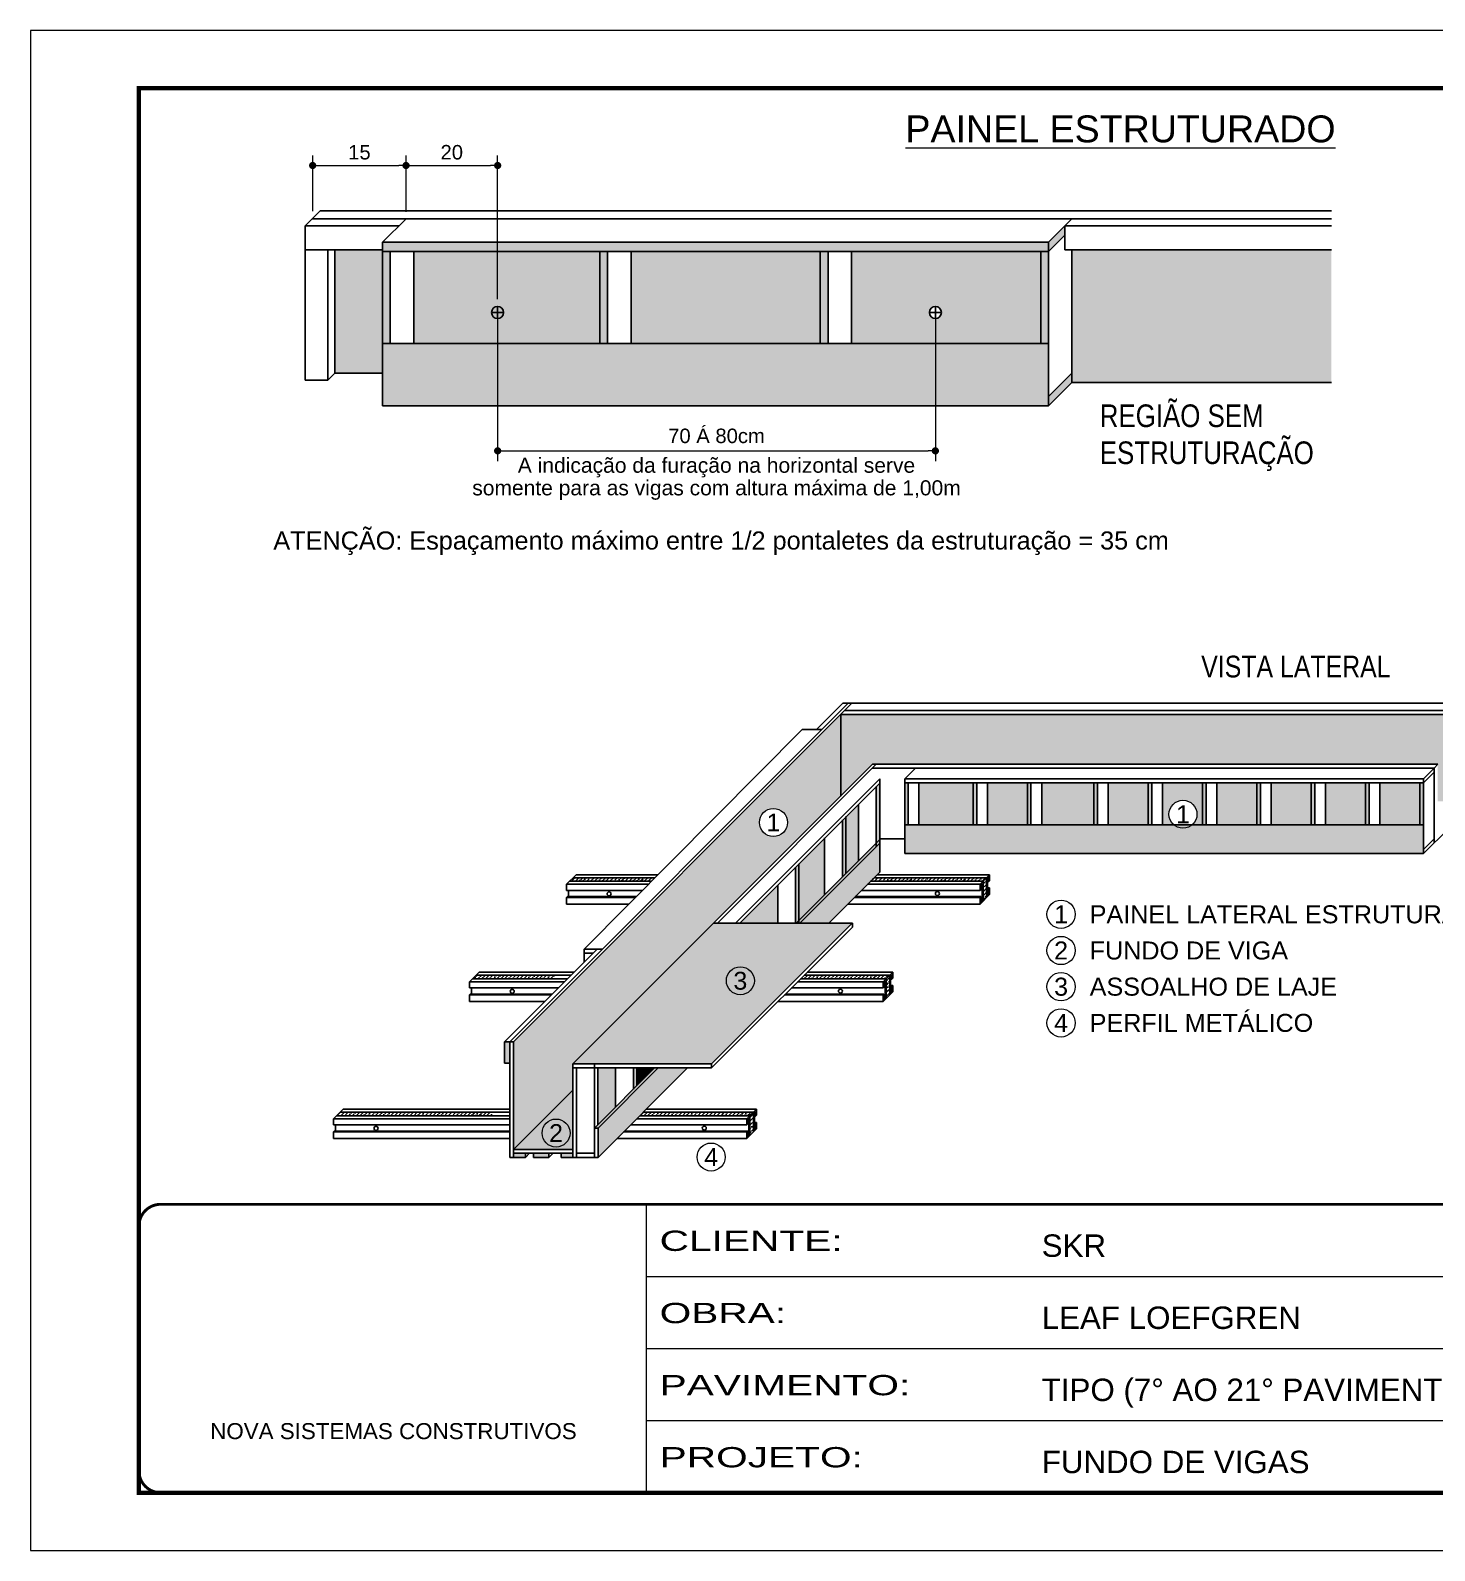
# Model space of a CAD drawing. Extents: x 1959 to 8212, y 239 to 4735.
# Drawn here: x 6714 to 7684, y 3685 to 4735 of the extents above; entities that cross this region are included whole.
import ezdxf
from ezdxf.enums import TextEntityAlignment as Align

# ---------------------------------------------------------------- set-up
doc = ezdxf.new("R2010")
doc.units = 0
doc.linetypes.add('CONTINUO', pattern=[0])
doc.linetypes.add('DASHED', pattern=[0.75, 0.5, -0.25])
for name, color, linetype, lineweight in [('CARIMBO', 255, 'Continuous', 9), ('Demarcação 1', 251, 'Continuous', 9), ('Folhas', 255, 'Continuous', 9), ('SARRAFO DE PRESSAO', 251, 'DASHED', 9)]:
    doc.layers.add(name, color=color, linetype=linetype, lineweight=lineweight)
doc.layers.add('COTA', color=241, linetype='Continuous')
doc.layers.add('Demarcação 2', color=7, linetype='Continuous', lineweight=9, true_color=0xe0e0e0)
doc.styles.add('ARIAL', font='arial.ttf')
doc.styles.add('CESAR1', font='arial.ttf', dxfattribs={"oblique": 15})
doc.styles.get("Standard").update_dxf_attribs({"font": 'arial.ttf'})
doc.styles.add('Tecnologia', font='')
doc.styles.add('texto', font='ARIALN.TTF')
doc.styles.get('Tecnologia').set_extended_font_data('Forgotten Futurist')
doc.dimstyles.new('1x', dxfattribs={"dimtxt": 10, "dimasz": 5, "dimexe": 7, "dimexo": 5, "dimgap": 4, "dimtad": 1, "dimdec": 1, "dimdsep": 46, "dimtxsty": 'Standard', "dimblk": 'DOT', "dimcen": 0.09, "dimclrd": 4, "dimclre": 4, "dimclrt": 2, "dimadec": 0, "dimazin": 2, "dimtfac": 1, "dimtdec": 1, "dimtmove": 0, "dimatfit": 3, "dimldrblk": 'DOT', "dimfxl": 1, "dimtolj": 1, "dimtzin": 0, "dimlwd": 9, "dimlwe": 9, "dimarcsym": 0})
pattern_1 = [(45, (4506.2714, 52374.5071), (0.99436891, 3.64601934), [4.6875, -0.9375, 0, -0.9375])]

# ---------------------------------------------------------------- blocks, each defined once
blk = doc.blocks.new('9999999999')
at = {"color": 30, "linetype": 'CONTINUO'}
for p, q in [((98564.6, 34230.2), (98564.6, 34429.4)), ((98564.6, 34379.6), (99584, 34379.6)), ((98564.6, 34329.8), (99488, 34329.8)), ((98564.6, 34280), (99488, 34280))]:
    blk.add_line(p, q, dxfattribs=at)
at = {"color": 30, "linetype": 'CONTINUO', "const_width": 2}
blk.add_lwpolyline([(99584, 34230.2), (99584, 34414.4, 0.414214), (99569, 34429.4), (98229, 34429.4, 0.414214), (98214, 34414.4), (98214, 34245.2, 0.414214), (98229, 34230.2), (99584, 34230.2)], format="xyb", dxfattribs=at)
at = {"layer": 'Folhas'}
blk.add_lwpolyline([(98139, 34190.2), (99624, 34190.2), (99624, 35240.2), (98139, 35240.2)], close=True, dxfattribs=at)
at = {"layer": 'Folhas', "color": 30, "const_width": 3}
blk.add_lwpolyline([(98214, 34230.2), (99584, 34230.2), (99584, 35200.2), (98214, 35200.2)], close=True, dxfattribs=at)
at = {"color": 7, "linetype": 'Continuous', "ltscale": 5, "style": 'ARIAL'}
for s, height, p in [('SKR', 15.48, (98837.7, 34393.1)), ('LEAF LOEFGREN', 15.483, (98837.7, 34343.3)), ('TIPO (7° AO 21° PAVIMENTO)', 15.483, (98837.7, 34293.5)), ('NOVA SISTEMAS CONSTRUTIVOS', 11.059, (98263.2, 34267.2)), ('FUNDO DE VIGAS', 15.483, (98837.7, 34243.7))]:
    blk.add_text(s, height=height, dxfattribs=at).set_placement(p)
at = {"layer": 'Folhas', "color": 7, "style": 'Tecnologia', "width": 1.5}
for s, p in [('CLIENTE:', (98573.7, 34397.2)), ('OBRA:', (98573.7, 34347.3)), ('PAVIMENTO:', (98573.7, 34297.5)), ('PROJETO:', (98573.7, 34247.7))]:
    blk.add_text(s, height=14, dxfattribs=at).set_placement(p)
blk = doc.blocks.new('_Dot')
at = {"color": 0, "linetype": 'ByBlock', "lineweight": -2}
blk.add_line((-0.5, 0), (-1, 0), dxfattribs=at)
at = {"color": 0, "linetype": 'ByBlock', "const_width": 0.5}
blk.add_lwpolyline([(-0.25, 0, 1), (0.25, 0, 1)], format="xyb", close=True, dxfattribs=at)
blk = doc.blocks.new('*D7')
at = {"layer": 'COTA', "color": 4, "lineweight": 9, "transparency": 16777216}
for p, q in [((6908.8, 4610.4), (6908.8, 4648.9)), ((6913.8, 4641.9), (6968.3, 4641.9)), ((6973.3, 4610), (6973.3, 4648.9))]:
    blk.add_line(p, q, dxfattribs=at)
at = {"layer": 'Defpoints', "color": 0, "transparency": 16777216}
for p in [(6973.3, 4641.9), (6908.8, 4605.4), (6973.3, 4605)]:
    blk.add_point(p, dxfattribs=at)
at = {"layer": 'COTA', "color": 4, "lineweight": 9, "transparency": 16777216, "xscale": 5, "yscale": 5, "zscale": 5, "rotation": 180}
blk.add_blockref('_Dot', (6908.8, 4641.9), dxfattribs=at)
at = {"layer": 'COTA', "color": 4, "lineweight": 9, "transparency": 16777216, "xscale": 5, "yscale": 5, "zscale": 5}
blk.add_blockref('_Dot', (6973.3, 4641.9), dxfattribs=at)
at = {"layer": 'COTA', "color": 2, "transparency": 16777216, "insert": (6941.1, 4651), "char_height": 10, "attachment_point": 5}
blk.add_mtext('\\A1;15', dxfattribs=at)
blk = doc.blocks.new('*D8')
at = {"layer": 'COTA', "color": 4, "lineweight": 9, "transparency": 16777216}
for p, q in [((6973.3, 4610), (6973.3, 4648.9)), ((6978.3, 4641.9), (7031.6, 4641.9)), ((7036.6, 4549.6), (7036.6, 4648.9))]:
    blk.add_line(p, q, dxfattribs=at)
at = {"layer": 'Defpoints', "color": 0, "transparency": 16777216}
for p in [(7036.6, 4641.9), (6973.3, 4605), (7036.6, 4544.6)]:
    blk.add_point(p, dxfattribs=at)
at = {"layer": 'COTA', "color": 4, "lineweight": 9, "transparency": 16777216, "xscale": 5, "yscale": 5, "zscale": 5, "rotation": 180}
blk.add_blockref('_Dot', (6973.3, 4641.9), dxfattribs=at)
at = {"layer": 'COTA', "color": 4, "lineweight": 9, "transparency": 16777216, "xscale": 5, "yscale": 5, "zscale": 5}
blk.add_blockref('_Dot', (7036.6, 4641.9), dxfattribs=at)
at = {"layer": 'COTA', "color": 2, "transparency": 16777216, "insert": (7004.9, 4651), "char_height": 10, "attachment_point": 5}
blk.add_mtext('\\A1;20', dxfattribs=at)
blk = doc.blocks.new('*D9')
at = {"layer": 'COTA', "color": 4, "lineweight": 9, "transparency": 16777216}
for p, q in [((7036.6, 4539.6), (7036.6, 4437.8)), ((7339, 4539.6), (7339, 4437.8)), ((7041.6, 4444.8), (7334, 4444.8))]:
    blk.add_line(p, q, dxfattribs=at)
at = {"layer": 'Defpoints', "color": 0, "transparency": 16777216}
for p in [(7036.6, 4544.6), (7339, 4544.6), (7339, 4444.8)]:
    blk.add_point(p, dxfattribs=at)
at = {"layer": 'COTA', "color": 4, "lineweight": 9, "transparency": 16777216, "xscale": 5, "yscale": 5, "zscale": 5, "rotation": 180}
blk.add_blockref('_Dot', (7036.6, 4444.8), dxfattribs=at)
at = {"layer": 'COTA', "color": 4, "lineweight": 9, "transparency": 16777216, "xscale": 5, "yscale": 5, "zscale": 5}
blk.add_blockref('_Dot', (7339, 4444.8), dxfattribs=at)
at = {"layer": 'COTA', "color": 2, "transparency": 16777216, "insert": (7187.8, 4455.1), "char_height": 10, "attachment_point": 5}
blk.add_mtext('\\A1;70 Á 80cm', dxfattribs=at)

msp = doc.modelspace()

# ---------------------------------------------------------------- hatches: boundary and pattern name
for points in [[(7428.46, 4593.84), (7428.46, 4600.21), (7417.11, 4588.96), (7417.11, 4582.58)], [(7259.51, 4518.87), (7264.84, 4518.87), (7264.84, 4582.58), (7259.51, 4582.58)], [(7044.97, 4036.7), (7041.31, 4036.7), (7041.31, 4021.84), (7044.97, 4021.84)]]:
    msp.add_hatch(color=256).paths.add_polyline_path(points)
at = {"linetype": 'ByBlock', "ltscale": 2}
for points in [[(7417.11, 4588.96), (6957.05, 4588.96), (6957.05, 4582.58), (7417.11, 4582.58)], [(6956.94, 4518.87), (6962.27, 4518.87), (6962.27, 4582.47), (6956.94, 4582.47)], [(7107.13, 4518.87), (7112.45, 4518.87), (7112.45, 4582.47), (7107.13, 4582.47)], [(7298.08, 4171.38), (7300.43, 4173.73), (7300.43, 4215.17), (7298.08, 4212.82)], [(7317.73, 4186.61), (7320.17, 4186.61), (7320.17, 4215.33), (7317.73, 4215.33)], [(7365, 4186.61), (7367.44, 4186.61), (7367.44, 4215.33), (7365, 4215.33)], [(7402.54, 4186.61), (7404.98, 4186.61), (7404.98, 4215.33), (7402.54, 4215.33)], [(7448.47, 4186.61), (7450.91, 4186.61), (7450.91, 4215.33), (7448.47, 4215.33)], [(7486, 4186.61), (7488.44, 4186.61), (7488.44, 4215.33), (7486, 4215.33)], [(7523.54, 4186.61), (7525.97, 4186.61), (7525.97, 4215.33), (7523.54, 4215.33)], [(7561.07, 4186.61), (7563.51, 4186.61), (7563.51, 4215.33), (7561.07, 4215.33)], [(7598.6, 4186.61), (7601.04, 4186.61), (7601.04, 4215.33), (7598.6, 4215.33)], [(7636.14, 4186.61), (7638.57, 4186.61), (7638.57, 4215.33), (7636.14, 4215.33)], [(7673.67, 4186.61), (7676.11, 4186.61), (7676.11, 4215.33), (7673.67, 4215.33)], [(7274.74, 4150.51), (7277.09, 4152.87), (7277.09, 4192.16), (7274.74, 4189.81)], [(7298.18, 4171.48), (7298.18, 4173.96), (7244.79, 4120.56), (7244.79, 4118.68), (7245.38, 4118.68)], [(7244.68, 4159.42), (7242.33, 4157.07), (7242.33, 4118.57), (7244.68, 4118.57)], [(7147.51, 4018.55), (7144.95, 4018.55), (7103.49, 3977.09), (7106.06, 3977.09)], [(7130.3, 4003.9), (7132.66, 4006.26), (7132.66, 4018.44), (7130.3, 4018.44)]]:
    msp.add_hatch(color=256, dxfattribs=at).paths.add_polyline_path(points)
h = msp.add_hatch(color=256)
h.paths.add_polyline_path([(7417.11, 4482.33), (7417.11, 4475.95), (7433.33, 4492.04), (7433.33, 4498.42)])
h.paths.add_polyline_path([(7411.78, 4518.87), (7417.11, 4518.87), (7417.11, 4582.58), (7411.78, 4582.58)])
at = {"linetype": 'Continuous', "ltscale": 1.5}
h = msp.add_hatch(dxfattribs=at)
h.set_pattern_fill('ANSI36', color=256, scale=15, style=0)
h.set_pattern_definition(pattern_1)
h.paths.add_polyline_path([(7088.74, 4150), (7086.23, 4147.49), (7142.8, 4147.49), (7145.29, 4150)])
h = msp.add_hatch(dxfattribs=at)
h.set_pattern_fill('ANSI36', color=256, scale=15, style=0)
h.set_pattern_definition(pattern_1)
h.paths.add_polyline_path([(7374.43, 4150), (7296.7, 4150), (7294.19, 4147.49), (7371.92, 4147.49)])
h.paths.add_polyline_path([(7374.43, 4150), (7371.92, 4147.49), (7371.92, 4133.88), (7374.43, 4136.38)])
h = msp.add_hatch(dxfattribs=at)
h.set_pattern_fill('ANSI36', color=256, scale=15, style=0)
h.set_pattern_definition(pattern_1)
h.paths.add_polyline_path([(7021.76, 4082.63), (7019.25, 4080.12), (7075.82, 4080.12), (7078.31, 4082.63)])
h = msp.add_hatch(dxfattribs=at)
h.set_pattern_fill('ANSI36', color=256, scale=15, style=0)
h.set_pattern_definition(pattern_1)
h.paths.add_polyline_path([(7307.45, 4082.63), (7304.94, 4080.12), (7304.94, 4066.51), (7307.45, 4069.01)])
h.paths.add_polyline_path([(7248.44, 4082.63), (7245.94, 4080.12), (7304.94, 4080.12), (7307.45, 4082.63)])
h = msp.add_hatch(dxfattribs=at)
h.set_pattern_fill('ANSI36', color=256, scale=15, style=0)
h.set_pattern_definition(pattern_1)
h.paths.add_polyline_path([(6927.69, 3988), (6925.18, 3985.5), (7032.65, 3985.5), (7032.65, 3988)])
h = msp.add_hatch(dxfattribs=at)
h.set_pattern_fill('ANSI36', color=256, scale=15, style=0)
h.set_pattern_definition(pattern_1)
h.paths.add_polyline_path([(7213.38, 3988), (7210.87, 3985.5), (7210.87, 3971.89), (7213.38, 3974.39)])
h.paths.add_polyline_path([(7137.27, 3988), (7134.77, 3985.5), (7210.87, 3985.5), (7213.38, 3988)])
at = {"linetype": 'ByBlock', "ltscale": 2}
h = msp.add_hatch(color=256, dxfattribs=at)
h.paths.add_polyline_path([(7055.76, 3959.71), (7047.54, 3959.71), (7047.54, 3956.79), (7055.76, 3956.79)])
h.paths.add_polyline_path([(7072.06, 3959.71), (7061.27, 3959.71), (7061.27, 3956.79), (7072.06, 3956.79)])
h.paths.add_polyline_path([(7088.61, 3959.71), (7080.39, 3959.71), (7080.39, 3956.79), (7088.61, 3956.79)])
at = {"layer": 'Demarcação 1'}
h = msp.add_hatch(color=256, dxfattribs=at)
h.paths.add_polyline_path([(7067.27, 3973.61, 1), (7086.62, 3973.61, 1)], flags=17)
h.paths.add_polyline_path([(7088.61, 4021.31), (7273.65, 4206.35), (7273.65, 4262.82), (7273.65, 4262.82), (7047.54, 4036.71), (7047.54, 3962.28), (7088.61, 4003.34)])
h.paths.add_polyline_path([(7217.46, 4188.14, -1), (7236.82, 4188.14, -1)], flags=16)
h.paths.add_polyline_path([(7069.07, 3964.36), (7084.82, 3964.36), (7084.82, 3982.91), (7069.07, 3982.91)], flags=24)
h.paths.add_polyline_path([(7219.26, 4178.89), (7235.02, 4178.89), (7235.02, 4197.45), (7219.26, 4197.45)], flags=24)
msp.add_hatch(color=256, dxfattribs=at).paths.add_polyline_path([(7273.65, 4206.35), (7295.58, 4228.29), (7686.15, 4228.29), (7686.15, 4202.66), (7705.36, 4202.66), (7705.36, 4262.82), (7273.65, 4262.82)])
h = msp.add_hatch(color=256, dxfattribs=at)
h.paths.add_polyline_path([(7047.54, 3962.28), (7088.61, 3962.28), (7088.61, 4003.34)])
h.paths.add_polyline_path([(7067.27, 3973.61, -1), (7086.62, 3973.61, -1)], flags=16)
h.paths.add_polyline_path([(7069.07, 3964.36), (7084.82, 3964.36), (7084.82, 3982.91), (7069.07, 3982.91)], flags=24)
at = {"layer": 'Demarcação 2'}
for points in [[(6957.05, 4582.58), (6957.05, 4582.58), (6957.05, 4582.58), (6957.05, 4583.64), (6924.06, 4583.64), (6924.06, 4498.42), (6957.05, 4498.42)], [(6978.6, 4518.87), (7107.24, 4518.87), (7107.24, 4582.58), (6978.6, 4582.58)], [(7128.79, 4518.87), (7259.51, 4518.87), (7259.51, 4582.58), (7128.79, 4582.58)], [(7433.33, 4583.64), (7433.33, 4492.04), (7612.61, 4492.04), (7612.61, 4583.64)], [(7417.11, 4518.87), (6957.05, 4518.87), (6957.05, 4482.33), (6957.05, 4475.95), (7417.11, 4475.95)], [(7327.7, 4186.61), (7365.11, 4186.61), (7365.11, 4215.43), (7327.7, 4215.43)], [(7374.98, 4186.61), (7402.64, 4186.61), (7402.64, 4215.43), (7374.98, 4215.43)], [(7412.51, 4186.61), (7448.58, 4186.61), (7448.58, 4215.43), (7412.51, 4215.43)], [(7458.44, 4186.61), (7486.11, 4186.61), (7486.11, 4215.43), (7458.44, 4215.43)], [(7533.51, 4186.61), (7561.18, 4186.61), (7561.18, 4215.43), (7533.51, 4215.43)], [(7571.04, 4186.61), (7598.71, 4186.61), (7598.71, 4215.43), (7571.04, 4215.43)], [(7608.58, 4186.61), (7636.24, 4186.61), (7636.24, 4215.43), (7608.58, 4215.43)], [(7646.11, 4186.61), (7673.78, 4186.61), (7673.78, 4215.43), (7646.11, 4215.43)], [(7277.2, 4152.97), (7285.86, 4161.64), (7285.86, 4200.6), (7277.2, 4191.94)], [(7676.21, 4186.61), (7516.55, 4186.61, -0.3830345), (7503.62, 4186.61), (7317.83, 4186.61), (7317.83, 4166.61), (7676.21, 4166.61)], [(7244.79, 4120.56), (7262.52, 4138.3), (7262.52, 4177.26), (7244.79, 4159.53)], [(7300.54, 4156.75), (7300.54, 4173.83), (7245.38, 4118.68), (7265.38, 4118.68), (7300.53, 4153.83)], [(7203.94, 4118.68), (7230.11, 4118.68), (7230.11, 4144.85)], [(7105.84, 3979.44), (7118.09, 3991.69), (7118.09, 4018.55), (7105.84, 4018.55)], [(7167.81, 4018.55), (7162.33, 4018.55), (7147.51, 4018.55), (7106.06, 3977.09), (7106.06, 3956.79)], [(7132.76, 4006.36), (7144.95, 4018.55), (7132.76, 4018.55)]]:
    msp.add_hatch(color=256, dxfattribs=at).paths.add_polyline_path(points)
h = msp.add_hatch(color=256, dxfattribs=at)
h.paths.add_polyline_path([(7334.83, 4540.4, -1), (7343.2, 4540.4, -1)], flags=16)
h.paths.add_polyline_path([(7281.06, 4518.87), (7411.78, 4518.87), (7411.78, 4582.58), (7281.06, 4582.58)])
h = msp.add_hatch(color=256, dxfattribs=at)
h.paths.add_polyline_path([(7519.76, 4193.81, -1), (7500.4, 4193.81, -1)], flags=16)
h.paths.add_polyline_path([(7502.2, 4184.56), (7517.96, 4184.56), (7517.96, 4203.12), (7502.2, 4203.12)], flags=24)
h.paths.add_polyline_path([(7495.98, 4186.61), (7523.64, 4186.61), (7523.64, 4215.43), (7495.98, 4215.43)])
h = msp.add_hatch(color=256, dxfattribs=at)
h.paths.add_polyline_path([(7088.61, 4021.31), (7091.17, 4021.31), (7103.49, 4021.31), (7184.24, 4021.31), (7281.61, 4118.68), (7185.97, 4118.68)])
h.paths.add_polyline_path([(7196.34, 4069.3), (7212.21, 4069.3), (7212.21, 4088.18), (7196.34, 4088.18)], flags=24)

# ---------------------------------------------------------------- linework, layer by layer
at = {"linetype": 'ByBlock', "ltscale": 2}
for p, q in [((6903.63, 4600.21), (6914.07, 4610.65)), ((6903.63, 4600.21), (6903.63, 4583.64)), ((6973.28, 4605.05), (6957.05, 4588.96)), ((7433.33, 4605.05), (7417.11, 4588.96)), ((7428.46, 4583.64), (7428.46, 4600.21)), ((6957.05, 4588.96), (7417.11, 4588.96)), ((6957.05, 4582.58), (6957.05, 4588.96)), ((7428.46, 4593.84), (7417.11, 4582.58)), ((7417.11, 4588.96), (7417.11, 4475.95)), ((6903.63, 4583.64), (6903.63, 4493.59)), ((6919.23, 4583.64), (6919.23, 4493.59)), ((6924.06, 4583.64), (6924.06, 4498.42)), ((6957.05, 4582.58), (6957.05, 4475.95)), ((6957.05, 4582.58), (6957.05, 4482.33)), ((6957.05, 4582.58), (7417.11, 4582.58)), ((6962.38, 4582.58), (6962.38, 4518.87)), ((6978.6, 4518.87), (6978.6, 4582.58)), ((7107.24, 4582.58), (7107.24, 4518.87)), ((7112.56, 4582.58), (7112.56, 4518.87)), ((7128.79, 4518.87), (7128.79, 4582.58)), ((7259.51, 4582.58), (7259.51, 4518.87)), ((7264.84, 4582.58), (7264.84, 4518.87)), ((7281.06, 4518.87), (7281.06, 4582.58)), ((7411.78, 4582.58), (7411.78, 4518.87)), ((7433.33, 4492.04), (7433.33, 4583.64)), ((6919.23, 4493.59), (6924.06, 4498.42)), ((6957.05, 4498.42), (6924.06, 4498.42)), ((6957.05, 4498.42), (6924.06, 4498.42)), ((7433.33, 4498.42), (7417.11, 4482.33)), ((7433.33, 4492.04), (7417.11, 4475.95)), ((7188.54, 4118.68), (7298.15, 4228.29)), ((7325.26, 4225.72), (7317.83, 4218.35)), ((7683.64, 4225.72), (7676.21, 4218.35)), ((7683.64, 4222.8), (7676.21, 4215.43)), ((7683.64, 4225.72), (7686.15, 4228.29)), ((7683.64, 4225.72), (7683.64, 4173.98)), ((7298.18, 4171.48), (7298.18, 4212.92)), ((7300.54, 4156.75), (7300.54, 4215.27)), ((7317.83, 4218.35), (7676.21, 4218.35)), ((7317.83, 4215.44), (7317.83, 4218.35)), ((7317.83, 4215.44), (7317.83, 4166.61)), ((7317.83, 4215.44), (7317.83, 4186.61)), ((7317.83, 4215.43), (7676.21, 4215.43)), ((7320.27, 4215.44), (7320.27, 4186.61)), ((7327.7, 4186.61), (7327.7, 4215.44)), ((7365.11, 4215.44), (7365.11, 4186.61)), ((7367.55, 4215.44), (7367.55, 4186.61)), ((7374.98, 4186.61), (7374.98, 4215.44)), ((7402.64, 4215.44), (7402.64, 4186.61)), ((7405.08, 4215.44), (7405.08, 4186.61)), ((7412.51, 4186.61), (7412.51, 4215.44)), ((7448.58, 4215.44), (7448.58, 4186.61)), ((7451.01, 4215.44), (7451.01, 4186.61)), ((7458.44, 4186.61), (7458.44, 4215.44)), ((7486.11, 4215.44), (7486.11, 4186.61)), ((7488.55, 4215.44), (7488.55, 4186.61)), ((7495.98, 4186.61), (7495.98, 4215.44)), ((7523.64, 4215.44), (7523.64, 4186.61)), ((7526.08, 4215.44), (7526.08, 4186.61)), ((7533.51, 4186.61), (7533.51, 4215.44)), ((7561.18, 4215.43), (7561.18, 4186.61)), ((7563.61, 4215.43), (7563.61, 4186.61)), ((7571.04, 4186.61), (7571.04, 4215.43)), ((7598.71, 4215.43), (7598.71, 4186.61)), ((7601.15, 4215.43), (7601.15, 4186.61)), ((7608.58, 4186.61), (7608.58, 4215.43)), ((7636.24, 4215.43), (7636.24, 4186.61)), ((7638.68, 4215.43), (7638.68, 4186.61)), ((7646.11, 4186.61), (7646.11, 4215.43)), ((7673.78, 4215.43), (7673.78, 4186.61)), ((7676.21, 4218.35), (7676.21, 4215.43)), ((7676.21, 4215.43), (7676.21, 4166.61)), ((7285.86, 4161.64), (7285.86, 4200.6)), ((7274.84, 4150.62), (7274.84, 4189.92)), ((7277.2, 4152.97), (7277.2, 4192.27)), ((7690.2, 4180.48), (7679.82, 4170.18)), ((7300.54, 4176.31), (7242.9, 4118.68)), ((7262.52, 4138.3), (7262.52, 4177.6)), ((7317.83, 4176.9), (7300.54, 4176.9)), ((7683.64, 4176.9), (7676.21, 4169.53)), ((7683.64, 4173.98), (7676.21, 4166.61)), ((7686.15, 4176.47), (7683.64, 4173.98)), ((7244.79, 4118.68), (7244.79, 4159.53)), ((7088.74, 4150), (7145.29, 4150)), ((7090.81, 4152.07), (7147.35, 4152.07)), ((7242.43, 4118.68), (7242.43, 4157.17)), ((7296.7, 4150), (7374.43, 4150)), ((7298.77, 4152.07), (7376.5, 4152.07)), ((7300.54, 4156.75), (7300.53, 4153.83)), ((7374.43, 4150), (7374.43, 4136.38)), ((7375.05, 4149.71), (7375.05, 4137.78)), ((7375.87, 4150.53), (7375.87, 4147.25)), ((7084.17, 4145.42), (7084.17, 4141.23)), ((7084.17, 4145.42), (7127.41, 4145.42)), ((7084.17, 4145.42), (7140.74, 4145.42)), ((7084.17, 4141.23), (7136.58, 4141.23)), ((7085.61, 4141.23), (7085.61, 4137)), ((7086.23, 4147.49), (7142.8, 4147.49)), ((7287.93, 4141.23), (7369.85, 4141.23)), ((7292.12, 4145.42), (7369.85, 4145.42)), ((7294.19, 4147.49), (7371.92, 4147.49)), ((7369.85, 4145.42), (7369.85, 4141.23)), ((7370.49, 4145.15), (7370.49, 4141.87)), ((7371.3, 4145.95), (7371.3, 4134.03)), ((7371.92, 4147.49), (7371.92, 4133.88)), ((7375.05, 4147.25), (7375.87, 4147.25)), ((7375.05, 4143), (7376.5, 4143)), ((7375.05, 4142.38), (7375.87, 4142.38)), ((7375.05, 4138.6), (7375.87, 4138.6)), ((7375.87, 4142.38), (7375.87, 4138.6)), ((7084.17, 4136.36), (7131.73, 4136.36)), ((7084.17, 4131.81), (7113.88, 4131.81)), ((7084.17, 4131.81), (7127.21, 4131.81)), ((7084.8, 4137), (7132.37, 4137)), ((7278.51, 4131.81), (7369.85, 4131.81)), ((7283.06, 4136.36), (7369.85, 4136.36)), ((7283.7, 4137), (7370.49, 4137)), ((7370.49, 4134.03), (7371.3, 4134.03)), ((7281.73, 4118.68), (7281.73, 4115.91)), ((7096.31, 4091.7), (7096.31, 4100.72)), ((7096.31, 4097.81), (7102.41, 4097.81)), ((7023.83, 4084.7), (7089.3, 4084.7)), ((7250.5, 4084.7), (7309.52, 4084.7)), ((7017.19, 4078.05), (7060.43, 4078.05)), ((7017.19, 4078.05), (7082.65, 4078.05)), ((7017.19, 4078.05), (7017.19, 4073.86)), ((7019.25, 4080.12), (7084.72, 4080.12)), ((7021.76, 4082.63), (7087.23, 4082.63)), ((7243.85, 4078.05), (7302.87, 4078.05)), ((7245.92, 4080.12), (7304.94, 4080.12)), ((7248.43, 4082.63), (7307.45, 4082.63)), ((7302.87, 4078.05), (7302.87, 4073.86)), ((7303.51, 4077.78), (7303.51, 4074.5)), ((7304.32, 4078.58), (7304.32, 4066.66)), ((7304.94, 4080.12), (7304.94, 4066.51)), ((7307.45, 4082.63), (7307.45, 4069.01)), ((7308.07, 4082.34), (7308.07, 4070.41)), ((7308.07, 4079.88), (7308.89, 4079.88)), ((7308.07, 4075.63), (7309.52, 4075.63)), ((7308.07, 4075.01), (7308.89, 4075.01)), ((7308.89, 4083.16), (7308.89, 4079.88)), ((7308.89, 4075.01), (7308.89, 4071.23)), ((7017.19, 4073.86), (7078.46, 4073.86)), ((7017.19, 4068.99), (7073.59, 4068.99)), ((7017.19, 4064.44), (7046.9, 4064.44)), ((7017.19, 4064.44), (7069.04, 4064.44)), ((7017.82, 4069.63), (7074.23, 4069.63)), ((7018.63, 4073.86), (7018.63, 4069.63)), ((7230.24, 4064.44), (7302.87, 4064.44)), ((7234.79, 4068.99), (7302.87, 4068.99)), ((7235.43, 4069.63), (7303.51, 4069.63)), ((7239.66, 4073.86), (7302.87, 4073.86)), ((7303.51, 4066.66), (7304.32, 4066.66)), ((7308.07, 4071.23), (7308.89, 4071.23)), ((7041.31, 4021.84), (7041.31, 4036.7)), ((7044.97, 4036.71), (7047.54, 4036.71)), ((7041.31, 4021.84), (7044.97, 4021.84)), ((7088.61, 4021.31), (7091.17, 4021.31)), ((7094.39, 4018.55), (7162.33, 4018.55)), ((7103.49, 3959.71), (7103.49, 4018.55)), ((7105.84, 3979.44), (7105.84, 4018.41)), ((7118.09, 3991.69), (7118.09, 4018.55)), ((7130.41, 4004.01), (7130.41, 4018.55)), ((7132.76, 4006.36), (7132.76, 4018.55)), ((7184.24, 4021.31), (7184.24, 4018.55)), ((6929.76, 3990.07), (7044.97, 3990.07)), ((7139.34, 3990.07), (7215.44, 3990.07)), ((6923.11, 3983.43), (7019.32, 3983.43)), ((6923.11, 3983.43), (7044.97, 3983.43)), ((6923.11, 3983.43), (6923.11, 3979.24)), ((6925.18, 3985.5), (7044.97, 3985.5)), ((6927.69, 3988), (7044.97, 3988)), ((7132.7, 3983.43), (7208.8, 3983.43)), ((7134.77, 3985.5), (7210.87, 3985.5)), ((7137.27, 3988), (7213.38, 3988)), ((7208.8, 3983.43), (7208.8, 3979.24)), ((7209.44, 3983.15), (7209.44, 3979.88)), ((7210.24, 3983.96), (7210.24, 3972.03)), ((7210.87, 3985.5), (7210.87, 3971.89)), ((7213.38, 3988), (7213.38, 3974.39)), ((7214, 3987.71), (7214, 3975.79)), ((7214, 3985.26), (7214.82, 3985.26)), ((7214, 3981.01), (7215.44, 3981.01)), ((7214, 3980.39), (7214.82, 3980.39)), ((7214.82, 3988.53), (7214.82, 3985.26)), ((7214.82, 3980.39), (7214.82, 3976.61)), ((6923.11, 3979.24), (7044.97, 3979.24)), ((6923.11, 3974.37), (7044.97, 3974.37)), ((6923.11, 3969.82), (7019.32, 3969.82)), ((6923.11, 3969.82), (7044.97, 3969.82)), ((6923.75, 3975.01), (7044.97, 3975.01)), ((6924.56, 3979.24), (6924.56, 3975.01)), ((7119.08, 3969.82), (7208.8, 3969.82)), ((7123.63, 3974.37), (7208.8, 3974.37)), ((7124.27, 3975.01), (7209.44, 3975.01)), ((7128.51, 3979.24), (7208.8, 3979.24)), ((7209.44, 3972.03), (7210.24, 3972.03)), ((7214, 3976.61), (7214.82, 3976.61)), ((7103.49, 3959.71), (7103.49, 3956.79))]:
    msp.add_line(p, q, dxfattribs=at)
for p, q in [((7612.61, 4610.65), (6914.07, 4610.65)), ((6968.4, 4600.21), (6903.63, 4600.21)), ((7612.61, 4605.05), (6908.46, 4605.05)), ((7612.61, 4600.21), (7428.46, 4600.21)), ((6957.05, 4583.64), (6903.63, 4583.64)), ((7612.61, 4583.64), (7428.46, 4583.64)), ((6956.93, 4518.87), (7417.11, 4518.87)), ((6903.63, 4493.59), (6919.23, 4493.59)), ((6957.05, 4475.95), (7417.11, 4475.95)), ((7278.7, 4270.44), (7044.97, 4036.71)), ((7281.26, 4270.44), (7047.54, 4036.71)), ((7275.04, 4270.44), (7256.94, 4252.34)), ((7712.98, 4270.44), (7275.04, 4270.44)), ((7276.22, 4265.39), (7707.93, 4265.39)), ((7707.93, 4265.39), (7322.32, 4265.39)), ((7273.65, 4262.82), (7705.36, 4262.82)), ((7273.65, 4262.82), (7273.65, 4206.35)), ((7247.05, 4252.34), (7096.31, 4100.72)), ((7260.61, 4252.34), (7247.05, 4252.34)), ((7295.58, 4228.29), (7088.61, 4021.31)), ((7686.15, 4228.29), (7295.58, 4228.29)), ((7683.64, 4225.72), (7295.58, 4225.72)), ((7200.86, 4118.68), (7300.54, 4218.35)), ((7203.94, 4118.68), (7300.54, 4215.27)), ((7300.54, 4166.61), (7300.54, 4218.35)), ((7317.83, 4186.61), (7676.21, 4186.61)), ((7300.53, 4173.83), (7245.38, 4118.68)), ((7317.83, 4166.61), (7676.21, 4166.61)), ((7090.81, 4152.07), (7084.17, 4145.42)), ((7300.53, 4153.83), (7265.38, 4118.68)), ((7376.5, 4152.07), (7369.85, 4145.42)), ((7375.87, 4150.53), (7375.05, 4149.71)), ((7376.5, 4147.87), (7375.87, 4147.25)), ((7230.11, 4118.68), (7230.11, 4144.85)), ((7370.49, 4141.87), (7369.85, 4141.23)), ((7376.5, 4138.45), (7369.85, 4131.81)), ((7371.3, 4145.95), (7370.49, 4145.15)), ((7375.87, 4138.6), (7375.05, 4137.78)), ((7376.5, 4143), (7375.87, 4142.38)), ((7371.3, 4134.03), (7370.49, 4133.22)), ((7184.24, 4021.31), (7281.61, 4118.68)), ((7281.73, 4118.68), (7185.97, 4118.68)), ((7184.36, 4018.55), (7281.73, 4115.91)), ((7105.33, 4100.72), (7041.31, 4036.71)), ((7096.31, 4100.72), (7108.99, 4100.72)), ((7023.83, 4084.7), (7017.19, 4078.05)), ((7309.52, 4084.7), (7302.87, 4078.05)), ((7303.51, 4074.5), (7302.87, 4073.86)), ((7304.32, 4078.58), (7303.51, 4077.78)), ((7308.89, 4083.16), (7308.07, 4082.34)), ((7309.52, 4080.5), (7308.89, 4079.88)), ((7309.52, 4075.63), (7308.89, 4075.01)), ((7309.52, 4071.08), (7302.87, 4064.44)), ((7304.32, 4066.66), (7303.51, 4065.85)), ((7308.89, 4071.23), (7308.07, 4070.41)), ((7041.31, 4036.7), (7044.97, 4036.7)), ((7044.97, 3959.71), (7044.97, 4036.71)), ((7047.54, 3956.79), (7047.54, 4036.71)), ((7088.61, 3956.79), (7088.61, 4021.31)), ((7088.61, 4021.31), (7184.24, 4021.31)), ((7088.61, 4021.31), (7088.61, 4018.55)), ((7088.61, 4018.55), (7095.52, 4018.55)), ((7103.49, 4021.31), (7091.17, 4021.31)), ((7091.17, 3959.71), (7091.17, 4018.55)), ((7091.17, 4018.55), (7091.17, 4018.23)), ((7103.49, 3956.79), (7103.49, 4021.31)), ((7144.95, 4018.55), (7103.49, 3977.09)), ((7167.81, 4018.55), (7106.06, 3956.79)), ((7147.51, 4018.55), (7106.06, 3977.09)), ((7162.33, 4018.55), (7184.36, 4018.55)), ((7088.61, 4003.34), (7047.54, 3962.28)), ((6929.76, 3990.07), (6923.11, 3983.43)), ((7215.44, 3990.07), (7208.8, 3983.43)), ((7209.44, 3979.88), (7208.8, 3979.24)), ((7210.24, 3983.96), (7209.44, 3983.15)), ((7214.82, 3988.53), (7214, 3987.71)), ((7215.44, 3985.88), (7214.82, 3985.26)), ((7215.44, 3981.01), (7214.82, 3980.39)), ((7106.06, 3977.09), (7103.49, 3977.09)), ((7106.06, 3977.09), (7106.06, 3956.79)), ((7215.44, 3976.46), (7208.8, 3969.82)), ((7210.24, 3972.03), (7209.44, 3971.23)), ((7214.82, 3976.61), (7214, 3975.79)), ((7044.97, 3956.79), (7044.97, 3959.71)), ((7047.54, 3962.28), (7088.61, 3962.28)), ((7047.54, 3959.71), (7088.61, 3959.71)), ((7047.54, 3959.71), (7055.76, 3959.71)), ((7055.76, 3959.71), (7055.76, 3956.79)), ((7055.76, 3956.79), (7058.68, 3959.71)), ((7061.27, 3959.71), (7072.06, 3959.71)), ((7061.27, 3956.79), (7061.27, 3959.71)), ((7072.06, 3956.79), (7074.98, 3959.71)), ((7072.06, 3959.71), (7072.06, 3956.79)), ((7080.39, 3959.71), (7088.61, 3959.71)), ((7080.39, 3956.79), (7080.39, 3959.71)), ((7091.17, 3959.71), (7091.17, 3956.79)), ((7103.49, 3959.71), (7091.17, 3959.71)), ((7055.76, 3956.79), (7044.97, 3956.79)), ((7072.06, 3956.79), (7061.27, 3956.79)), ((7091.17, 3956.79), (7080.39, 3956.79)), ((7091.17, 3956.79), (7103.49, 3956.79)), ((7106.06, 3956.79), (7095.27, 3956.79))]:
    msp.add_line(p, q)
at = {"linetype": 'Continuous', "ltscale": 1.5}
for p, q in [((7032.38, 4540.4), (7040.74, 4540.4)), ((7036.56, 4536.22), (7036.56, 4544.59)), ((7334.83, 4540.4), (7343.2, 4540.4)), ((7339.02, 4536.22), (7339.02, 4544.58)), ((7433.33, 4492.04), (7612.61, 4492.04))]:
    msp.add_line(p, q, dxfattribs=at)
at = {"ltscale": 2}
for p, q in [((7376.5, 4152.07), (7376.5, 4147.87)), ((7376.5, 4143), (7376.5, 4138.45)), ((7084.8, 4137), (7084.17, 4136.36)), ((7084.17, 4136.36), (7084.17, 4131.81)), ((7370.49, 4137), (7369.85, 4136.36)), ((7369.85, 4136.36), (7369.85, 4131.81)), ((7370.49, 4137), (7370.49, 4133.22)), ((7309.52, 4084.7), (7309.52, 4080.5)), ((7309.52, 4075.63), (7309.52, 4071.08)), ((7017.82, 4069.63), (7017.19, 4068.99)), ((7017.19, 4068.99), (7017.19, 4064.44)), ((7303.51, 4069.63), (7302.87, 4068.99)), ((7302.87, 4068.99), (7302.87, 4064.44)), ((7303.51, 4069.63), (7303.51, 4065.85)), ((7215.44, 3990.07), (7215.44, 3985.88)), ((7215.44, 3981.01), (7215.44, 3976.46)), ((6923.75, 3975.01), (6923.11, 3974.37)), ((6923.11, 3974.37), (6923.11, 3969.82)), ((7209.44, 3975.01), (7208.8, 3974.37)), ((7208.8, 3974.37), (7208.8, 3969.82)), ((7209.44, 3975.01), (7209.44, 3971.23))]:
    msp.add_line(p, q, dxfattribs=at)
at = {"linetype": 'Continuous', "ltscale": 1.5}
for centre in [(7036.56, 4540.4), (7339.02, 4540.4)]:
    msp.add_circle(centre, 4.18, dxfattribs=at)
at = {"linetype": 'ByBlock', "ltscale": 2}
for centre in [(7113.62, 4138.84), (7340.4, 4139.03), (7046.64, 4071.47), (7273.42, 4071.66), (6952.57, 3976.85), (7179.35, 3977.04)]:
    msp.add_circle(centre, 1.38, dxfattribs=at)
at = {"layer": 'CARIMBO'}
for centre, radius in [((7510.08, 4193.81), 9.68), ((7227.14, 4188.14), 9.68), ((7425.87, 4124.71), 9.77), ((7425.87, 4099.71), 9.77), ((7204.28, 4078.82), 9.68), ((7425.87, 4074.71), 9.77), ((7425.87, 4049.71), 9.77), ((7076.95, 3973.61), 9.68), ((7184.09, 3957.05), 9.68)]:
    msp.add_circle(centre, radius, dxfattribs=at)

# ---------------------------------------------------------------- block references
at = {"layer": 'SARRAFO DE PRESSAO', "color": 6, "linetype": 'ByBlock'}
msp.add_blockref('9999999999', (-91425.21, -30504.99), dxfattribs=at)

# ---------------------------------------------------------------- texts
at = {"layer": 'CARIMBO', "linetype": 'Continuous', "ltscale": 2, "style": 'ARIAL'}
msp.add_text('%%UPAINEL ESTRUTURADO', height=18.59, dxfattribs=at).set_placement((7466.92, 4657.89), align=Align.CENTER)
at = {"layer": 'CARIMBO', "linetype": 'Continuous', "ltscale": 2, "style": 'texto'}
for s, height, p in [('REGIÃO SEM', 15.6, (7452.59, 4461.26)), ('ESTRUTURAÇÃO', 15.6, (7452.59, 4435.7)), ('VISTA LATERAL', 15, (7522.69, 4288.33))]:
    msp.add_text(s, height=height, dxfattribs=at).set_placement(p)
at = {"layer": 'CARIMBO', "color": 2, "style": 'ARIAL'}
for s, height, p in [('A indicação da furação na horizontal serve', 10.4, (7187.79, 4434.88)), ('somente para as vigas com altura máxima de 1,00m', 10.4, (7187.79, 4419.28)), ('ATENÇÃO: Espaçamento máximo entre 1/2 pontaletes da estruturação = 35 cm  ', 12.48, (7195.81, 4382.91))]:
    msp.add_text(s, height=height, dxfattribs=at).set_placement(p, align=Align.MIDDLE_CENTER)
at = {"layer": 'CARIMBO', "style": 'ARIAL'}
for s, height, p in [('1', 12.32, (7227.14, 4188.14)), ('1', 12.32, (7510.08, 4193.81)), ('1', 12.44, (7425.87, 4124.71)), ('2', 12.44, (7425.87, 4099.71)), ('3', 12.32, (7204.28, 4078.82)), ('3', 12.44, (7425.87, 4074.71)), ('4', 12.44, (7425.87, 4049.71)), ('2', 12.32, (7076.95, 3973.61)), ('4', 12.32, (7184.09, 3957.05))]:
    msp.add_text(s, height=height, dxfattribs=at).set_placement(p, align=Align.MIDDLE_CENTER)
at = {"layer": 'CARIMBO', "style": 'CESAR1'}
for s, p in [('PAINEL LATERAL ESTRUTURADO', (7445.64, 4124.71)), ('FUNDO DE VIGA', (7445.64, 4099.71)), ('ASSOALHO DE LAJE', (7445.64, 4074.71)), ('PERFIL METÁLICO', (7445.64, 4049.71))]:
    msp.add_text(s, height=12.436, dxfattribs=at).set_placement(p, align=Align.MIDDLE_LEFT)

# ---------------------------------------------------------------- dimensions: what is measured, and where the dimension line sits
at = {"layer": 'COTA'}
for base, p1, p2, text, picture, middle in [((6973.28, 4641.85), (6908.85, 4605.43), (6973.28, 4605.05), '15', '*D7', (6941.06, 4650.96)), ((7036.56, 4641.85), (6973.28, 4605.05), (7036.56, 4544.59), '20', '*D8', (7004.92, 4650.96)), ((7339.02, 4444.75), (7036.56, 4544.59), (7339.02, 4544.58), '70 Á 80cm', '*D9', (7187.79, 4455.1))]:
    dim = msp.add_linear_dim(base=base, p1=p1, p2=p2, text=text, dimstyle='1x', dxfattribs=at)
    dim.commit()
    dim.dimension.update_dxf_attribs({"geometry": picture, "text_midpoint": middle})

doc.saveas('drawing.dxf')
